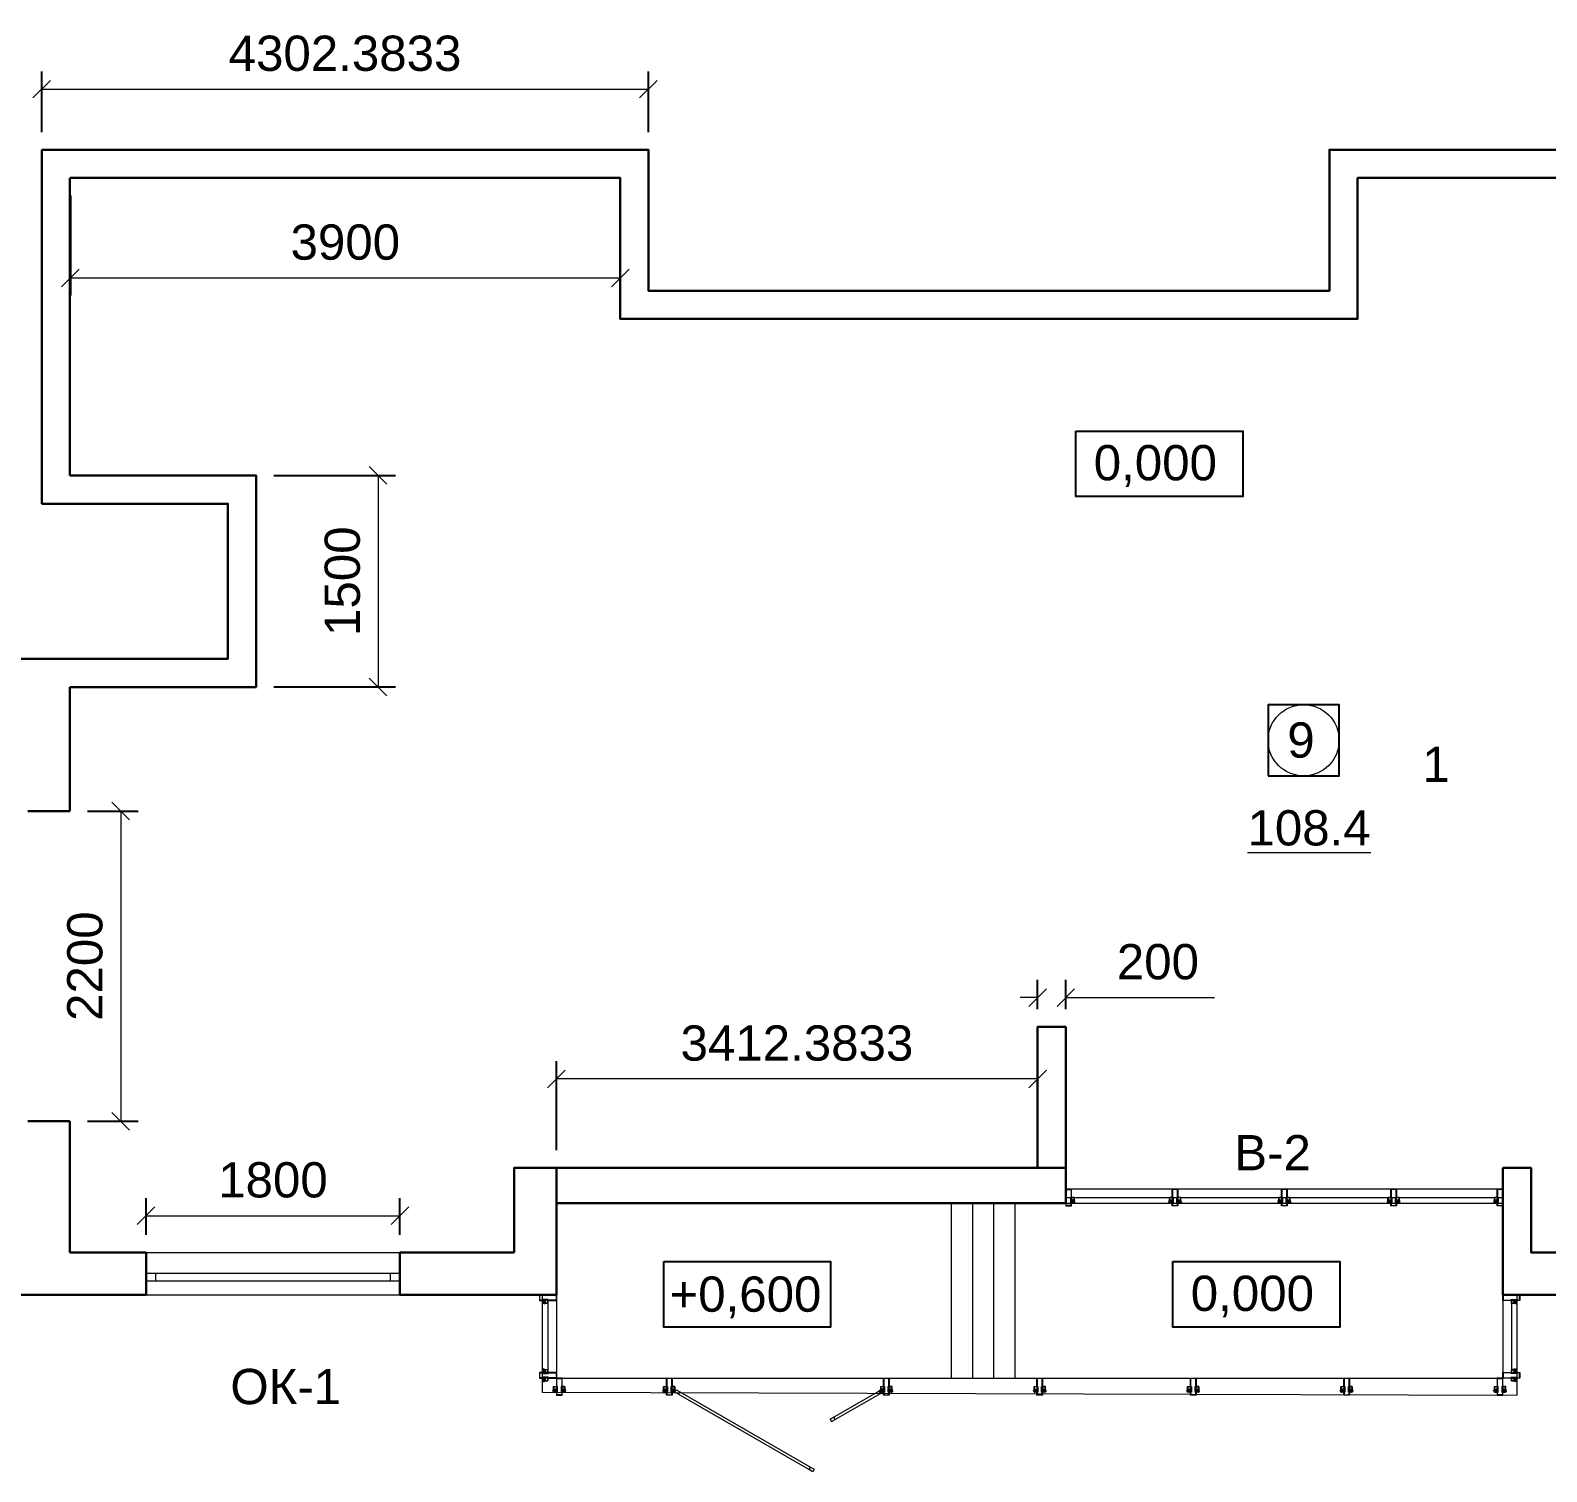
# Model space of a CAD drawing. Header units: metres. Extents: x 0 to 62.5, y -0.5 to 27.6.
# Drawn here: x 42.99 to 53.75, y 10 to 20.22 of the extents above; entities that cross this region are included whole.
import ezdxf
from ezdxf.enums import TextEntityAlignment as Align

# ---------------------------------------------------------------- set-up
doc = ezdxf.new("R2010")
doc.units = ezdxf.units.M
doc.header["$MEASUREMENT"] = 0
for name, color, linetype, lineweight in [('Level 50', 7, 'Continuous', 0), ('окна', 153, 'Continuous', 18), ('Полы', 12, 'Continuous', 13), ('стена', 7, 'Continuous', 40)]:
    doc.layers.add(name, color=color, linetype=linetype, lineweight=lineweight)
doc.layers.add('YOLO_TABLE', color=1, linetype='Continuous')
doc.styles.get("Standard").update_dxf_attribs({"font": 'CS_Gost2304.shx'})
doc.styles.add('Style-Arial', font='arial.ttf')
doc.dimstyles.get("Standard").update_dxf_attribs({"dimtxt": 0.18, "dimasz": 0.18, "dimexe": 0.18, "dimexo": 0.0625, "dimgap": 0.09, "dimtad": 0, "dimtih": 1, "dimtoh": 1, "dimdec": 4, "dimzin": 0, "dimdsep": 46, "dimtxsty": 'STANDARD', "dimcen": 0.09, "dimadec": 0, "dimazin": 0, "dimtfac": 1, "dimtdec": 4, "dimtofl": 0, "dimtmove": 0, "dimatfit": 3, "dimfxl": 1, "dimtolj": 1, "dimtzin": 0, "dimarcsym": 0})

# ---------------------------------------------------------------- blocks, each defined once
blk = doc.blocks.new('stoyka_R')
at = {"color": 0, "linetype": 'ByBlock', "lineweight": -2}
for points in [[(-20, 63), (-20, 0), (20, 0), (20, 63), (19, 64, 0.580174), (18, 63), (18, 61), (15, 61), (15, 69), (14, 70), (15, 70), (15, 79), (18, 79), (18, 77, 0.580174), (19, 77), (20, 77), (20, 81), (15, 81), (15, 98), (33, 98), (33, 96), (32, 96, 0.414214), (31, 96), (31, 95), (35, 95, 0.414214), (35, 95), (35, 96), (35, 96), (35, 99), (39, 99), (39, 96), (38, 96), (38, 95, 0.414214), (38, 95), (39, 95, 0.414214), (40, 95), (40, 99, 0.414214), (39, 100), (20, 100), (20, 120), (-20, 120), (-20, 100), (-40, 100, 0.414214), (-40, 99), (-40, 95, 0.414214), (-40, 95), (-38, 95, 0.414214), (-38, 95), (-38, 96), (-39, 96), (-39, 99), (-35, 99), (-35, 96), (-35, 96), (-35, 95, 0.414214), (-35, 95), (-32, 95), (-32, 96, 0.414214), (-32, 96), (-34, 96), (-34, 98), (-15, 98), (-15, 81), (-20, 81), (-20, 77), (-19, 77, 0.580174), (-18, 77), (-18, 79), (-15, 79), (-15, 70), (-15, 70), (-15, 69), (-15, 61), (-18, 61), (-18, 63, 0.580174), (-19, 64)], [(-39, 79), (-30, 79), (-22, 76), (-16, 76, 0.414214), (-15, 76), (-15, 76, 0.23461), (-15, 77), (-16, 77, 0.303619), (-17, 77), (-18, 77), (-22, 77), (-30, 80), (-34, 80), (-34, 83), (-34, 84), (-35, 84), (-35, 83), (-35, 83), (-35, 80), (-39, 80), (-39, 83), (-38, 83), (-38, 84), (-40, 84), (-40, 60), (-20, 60), (-20, 61), (-22, 61), (-22, 64), (-18, 64), (-16, 62, 0.979824), (-16, 63), (-18, 65), (-23, 65), (-23, 61), (-39, 61), (-39, 79)], [(39, 79), (30, 79), (22, 76), (16, 76, -0.414214), (15, 76), (15, 76, -0.23461), (15, 77), (16, 77, -0.303619), (17, 77), (18, 77), (22, 77), (30, 80), (33, 80), (33, 83), (33, 84), (35, 84), (35, 83), (34, 83), (34, 80), (39, 80), (39, 83), (38, 83), (38, 84), (40, 84), (40, 60), (20, 60), (20, 61), (22, 61), (22, 64), (18, 64), (16, 62, -0.979824), (16, 63), (18, 65), (23, 65), (23, 61), (39, 61), (39, 79)]]:
    blk.add_lwpolyline(points, format="xyb", close=True, dxfattribs=at)
blk.add_lwpolyline([(18, 59), (18, 3), (-18, 3), (-18, 59), (-13, 59), (-13, 100), (-18, 100), (-18, 118), (18, 118), (18, 100), (13, 100), (13, 59)], close=True, dxfattribs=at)
at = {"color": 0, "linetype": 'ByBlock', "lineweight": 0}
for points in [[(-35, 97), (-36, 97), (-36, 96), (-36, 96), (-36, 95), (-34, 94, -0.278117), (-34, 93, -0.298632), (-34, 93), (-37, 92, -1.227062), (-37, 93), (-35, 94), (-37, 94), (-38, 94), (-40, 94), (-45, 92, -1.262793), (-45, 93), (-41, 96), (-40, 96), (-40, 95, 0.414214), (-40, 95), (-38, 95, 0.414214), (-38, 95), (-38, 96), (-38, 96), (-38, 97), (-39, 97, -0.954089), (-39, 97), (-38, 99), (-36, 99), (-34, 97, -0.954089)], [(-35, 82), (-36, 82), (-36, 83), (-36, 83), (-36, 84), (-34, 85, 0.278117), (-34, 86, 0.298632), (-34, 86), (-37, 87, 1.227062), (-37, 86), (-35, 86), (-37, 85), (-38, 86), (-40, 86), (-45, 87, 1.262793), (-45, 86), (-41, 83), (-40, 83), (-40, 84, -0.414214), (-40, 85), (-38, 85, -0.414214), (-38, 84), (-38, 83), (-38, 83), (-38, 82), (-39, 82, 0.954089), (-39, 82), (-38, 80), (-36, 80), (-34, 82, 0.954089)], [(35, 97), (36, 97), (36, 96), (36, 96), (36, 95), (34, 94, 0.278117), (33, 93, 0.298632), (34, 93), (37, 92, 1.227062), (37, 93), (35, 94), (37, 94), (38, 94), (40, 94), (45, 92, 1.262793), (45, 93), (41, 96), (40, 96), (40, 95, -0.414214), (39, 95), (38, 95, -0.414214), (38, 95), (38, 96), (37, 96), (37, 97), (39, 97, 0.954089), (39, 97), (37, 99), (36, 99), (34, 97, 0.954089)], [(35, 82), (36, 82), (36, 83), (36, 83), (36, 84), (34, 85, -0.278117), (33, 86, -0.298632), (34, 86), (37, 87, -1.227062), (37, 86), (35, 86), (37, 85), (38, 86), (40, 86), (45, 87, -1.262793), (45, 86), (41, 83), (40, 83), (40, 84, 0.414214), (39, 85), (38, 85, 0.414214), (38, 84), (38, 83), (37, 83), (37, 82), (39, 82, -0.954089), (39, 82), (37, 80), (36, 80), (34, 82, -0.954089)]]:
    blk.add_lwpolyline(points, format="xyb", close=True, dxfattribs=at)
at = {"lineweight": 0}
for points in [[(-37, 92), (-25, 92)], [(-37, 87), (-25, 87)], [(37, 92), (25, 92)], [(37, 87), (25, 87)]]:
    blk.add_lwpolyline(points, dxfattribs=at)
for points in [[(-25, 83), (-15, 83), (-15, 95), (-25, 95)], [(25, 83), (15, 83), (15, 95), (25, 95)]]:
    blk.add_lwpolyline(points, close=True, dxfattribs=at)
blk = doc.blocks.new('_Oblique')
at = {"color": 0, "linetype": 'ByBlock', "lineweight": -2}
blk.add_line((0.5, 0.5), (-0.5, -0.5), dxfattribs=at)
blk = doc.blocks.new('*D62')
at = {"color": 0, "lineweight": -2, "transparency": 16777216}
for p, q in [((43.813, 11.677), (43.813, 11.937)), ((45.613, 11.677), (45.613, 11.937))]:
    blk.add_line(p, q, dxfattribs=at)
at = {"color": 5, "lineweight": 0, "transparency": 16777216}
blk.add_line((43.813, 11.812), (45.613, 11.812), dxfattribs=at)
at = {"layer": 'Defpoints', "color": 0, "transparency": 16777216}
for p in [(45.613, 11.812), (43.813, 11.552), (45.613, 11.552)]:
    blk.add_point(p, dxfattribs=at)
at = {"color": 5, "lineweight": 0, "transparency": 16777216, "xscale": 0.125, "yscale": 0.125, "zscale": 0.125, "rotation": 180}
blk.add_blockref('_Oblique', (43.813, 11.812), dxfattribs=at)
at = {"color": 5, "lineweight": 0, "transparency": 16777216, "xscale": 0.125, "yscale": 0.125, "zscale": 0.125}
blk.add_blockref('_Oblique', (45.613, 11.812), dxfattribs=at)
at = {"color": 0, "transparency": 16777216, "insert": (44.713, 12.065), "char_height": 0.25, "attachment_point": 5, "style": 'Style-Arial'}
blk.add_mtext('1800', dxfattribs=at)
blk = doc.blocks.new('TerminatorOpen')
at = {"color": 0, "linetype": 'ByBlock', "lineweight": -2}
for q in [(-1, 0.5), (-1, 0), (-1, -0.5)]:
    blk.add_line((0, 0), q, dxfattribs=at)
blk = doc.blocks.new('*D69')
at = {"color": 0, "lineweight": -2, "transparency": 16777216}
for p, q in [((43.398, 14.682), (43.758, 14.682)), ((43.398, 12.482), (43.758, 12.482))]:
    blk.add_line(p, q, dxfattribs=at)
at = {"color": 5, "lineweight": 0, "transparency": 16777216}
blk.add_line((43.633, 14.682), (43.633, 12.482), dxfattribs=at)
at = {"layer": 'Defpoints', "color": 0, "transparency": 16777216}
for p in [(43.273, 14.682), (43.273, 12.482), (43.633, 12.482)]:
    blk.add_point(p, dxfattribs=at)
at = {"color": 5, "lineweight": 0, "transparency": 16777216, "xscale": 0.125, "yscale": 0.125, "zscale": 0.125}
for p, rotation in [((43.633, 14.682), 90), ((43.633, 12.482), 270)]:
    blk.add_blockref('_Oblique', p, dxfattribs=dict(at, rotation=rotation))
at = {"color": 0, "transparency": 16777216, "insert": (43.38, 13.582), "char_height": 0.25, "attachment_point": 5, "rotation": 90, "style": 'Style-Arial'}
blk.add_mtext('2200', dxfattribs=at)
blk = doc.blocks.new('*D87')
at = {"color": 0, "lineweight": -2, "transparency": 16777216}
for p, q in [((44.718, 17.062), (45.583, 17.062)), ((44.718, 15.562), (45.583, 15.562))]:
    blk.add_line(p, q, dxfattribs=at)
at = {"color": 5, "lineweight": 0, "transparency": 16777216}
blk.add_line((45.458, 17.062), (45.458, 15.562), dxfattribs=at)
at = {"layer": 'Defpoints', "color": 0, "transparency": 16777216}
for p in [(44.593, 17.062), (44.593, 15.562), (45.458, 15.562)]:
    blk.add_point(p, dxfattribs=at)
at = {"color": 5, "lineweight": 0, "transparency": 16777216, "xscale": 0.125, "yscale": 0.125, "zscale": 0.125}
for p, rotation in [((45.458, 17.062), 90), ((45.458, 15.562), 270)]:
    blk.add_blockref('_Oblique', p, dxfattribs=dict(at, rotation=rotation))
at = {"color": 0, "transparency": 16777216, "insert": (45.206, 16.312), "char_height": 0.25, "attachment_point": 5, "rotation": 90, "style": 'Style-Arial'}
blk.add_mtext('1500', dxfattribs=at)
blk = doc.blocks.new('*D89')
at = {"color": 0, "lineweight": -2, "transparency": 16777216}
for p, q in [((50.136, 13.277), (50.136, 13.484)), ((50.336, 13.277), (50.336, 13.484))]:
    blk.add_line(p, q, dxfattribs=at)
at = {"color": 5, "lineweight": 0, "transparency": 16777216}
for p, q in [((50.136, 13.359), (50.011, 13.359)), ((50.336, 13.359), (51.391, 13.359))]:
    blk.add_line(p, q, dxfattribs=at)
at = {"layer": 'Defpoints', "color": 0, "transparency": 16777216}
for p in [(50.336, 13.359), (50.136, 13.152), (50.336, 13.152)]:
    blk.add_point(p, dxfattribs=at)
at = {"color": 5, "lineweight": 0, "transparency": 16777216, "xscale": 0.125, "yscale": 0.125, "zscale": 0.125}
blk.add_blockref('_Oblique', (50.136, 13.359), dxfattribs=at)
at = {"color": 5, "lineweight": 0, "transparency": 16777216, "xscale": 0.125, "yscale": 0.125, "zscale": 0.125, "rotation": 180}
blk.add_blockref('_Oblique', (50.336, 13.359), dxfattribs=at)
at = {"color": 0, "transparency": 16777216, "insert": (50.989, 13.612), "char_height": 0.25, "attachment_point": 5, "style": 'Style-Arial'}
blk.add_mtext('200', dxfattribs=at)
blk = doc.blocks.new('*D90')
at = {"color": 0, "lineweight": -2, "transparency": 16777216}
for p, q in [((46.723, 12.277), (46.723, 12.907)), ((50.136, 12.277), (50.136, 12.907))]:
    blk.add_line(p, q, dxfattribs=at)
at = {"color": 5, "lineweight": 0, "transparency": 16777216}
blk.add_line((50.136, 12.782), (46.723, 12.782), dxfattribs=at)
at = {"layer": 'Defpoints', "color": 0, "transparency": 16777216}
for p in [(46.723, 12.782), (46.723, 12.152), (50.136, 12.152)]:
    blk.add_point(p, dxfattribs=at)
at = {"color": 5, "lineweight": 0, "transparency": 16777216, "xscale": 0.125, "yscale": 0.125, "zscale": 0.125, "rotation": 180}
blk.add_blockref('_Oblique', (46.723, 12.782), dxfattribs=at)
at = {"color": 5, "lineweight": 0, "transparency": 16777216, "xscale": 0.125, "yscale": 0.125, "zscale": 0.125}
blk.add_blockref('_Oblique', (50.136, 12.782), dxfattribs=at)
at = {"color": 0, "transparency": 16777216, "insert": (48.429, 13.035), "char_height": 0.25, "attachment_point": 5, "style": 'Style-Arial'}
blk.add_mtext('3412.3833', dxfattribs=at)
blk = doc.blocks.new('*D91')
at = {"color": 0, "lineweight": -2, "transparency": 16777216}
for p, q in [((43.073, 19.497), (43.073, 19.926)), ((47.376, 19.497), (47.376, 19.926))]:
    blk.add_line(p, q, dxfattribs=at)
at = {"color": 5, "lineweight": 0, "transparency": 16777216}
blk.add_line((43.073, 19.801), (47.376, 19.801), dxfattribs=at)
at = {"layer": 'Defpoints', "color": 0, "transparency": 16777216}
for p in [(47.376, 19.801), (43.073, 19.372), (47.376, 19.372)]:
    blk.add_point(p, dxfattribs=at)
at = {"color": 5, "lineweight": 0, "transparency": 16777216, "xscale": 0.125, "yscale": 0.125, "zscale": 0.125, "rotation": 180}
blk.add_blockref('_Oblique', (43.073, 19.801), dxfattribs=at)
at = {"color": 5, "lineweight": 0, "transparency": 16777216, "xscale": 0.125, "yscale": 0.125, "zscale": 0.125}
blk.add_blockref('_Oblique', (47.376, 19.801), dxfattribs=at)
at = {"color": 0, "transparency": 16777216, "insert": (45.224, 20.054), "char_height": 0.25, "attachment_point": 5, "style": 'Style-Arial'}
blk.add_mtext('4302.3833', dxfattribs=at)
blk = doc.blocks.new('*D92')
at = {"color": 0, "lineweight": -2, "transparency": 16777216}
for p, q in [((43.276, 19.047), (43.276, 18.337)), ((47.176, 19.047), (47.176, 18.337))]:
    blk.add_line(p, q, dxfattribs=at)
at = {"color": 5, "lineweight": 0, "transparency": 16777216}
blk.add_line((43.276, 18.462), (47.176, 18.462), dxfattribs=at)
at = {"layer": 'Defpoints', "color": 0, "transparency": 16777216}
for p in [(43.276, 19.172), (47.176, 19.172), (47.176, 18.462)]:
    blk.add_point(p, dxfattribs=at)
at = {"color": 5, "lineweight": 0, "transparency": 16777216, "xscale": 0.125, "yscale": 0.125, "zscale": 0.125, "rotation": 180}
blk.add_blockref('_Oblique', (43.276, 18.462), dxfattribs=at)
at = {"color": 5, "lineweight": 0, "transparency": 16777216, "xscale": 0.125, "yscale": 0.125, "zscale": 0.125}
blk.add_blockref('_Oblique', (47.176, 18.462), dxfattribs=at)
at = {"color": 0, "transparency": 16777216, "insert": (45.226, 18.715), "char_height": 0.25, "attachment_point": 5, "style": 'Style-Arial'}
blk.add_mtext('3900', dxfattribs=at)

msp = doc.modelspace()

# ---------------------------------------------------------------- linework, layer by layer
at = {"color": 143, "linetype": 'Continuous', "lineweight": 13, "true_color": 0x7aafdf}
msp.add_line((46.72325171, 11.90150456), (46.95765992, 11.90150456), dxfattribs=at)
at = {"linetype": 'Continuous', "lineweight": 13}
for points in [[(50.40711043, 16.91300231), (50.40711043, 17.37682919), (51.59125482, 17.37682919), (51.59125482, 16.91300231), (50.40711043, 16.91300231)], [(47.48402934, 11.02269813), (47.48402934, 11.48652501), (48.66817373, 11.48652501), (48.66817373, 11.02269813), (47.48402934, 11.02269813)], [(51.09511471, 11.02269813), (51.09511471, 11.48652501), (52.2792591, 11.48652501), (52.2792591, 11.02269813), (51.09511471, 11.02269813)]]:
    msp.add_lwpolyline(points, dxfattribs=at)
at = {"color": 7, "linetype": 'Continuous', "lineweight": 13}
msp.add_lwpolyline([(50.33563496, 12.15150456), (50.33563496, 11.90150456)], dxfattribs=at)
at = {"color": 143, "linetype": 'Continuous', "lineweight": 13, "true_color": 0x7aafdf}
for points in [[(46.62325171, 11.25150456), (46.62325171, 10.6605698)], [(46.72325171, 11.25150456), (46.72325171, 10.6605698)]]:
    msp.add_lwpolyline(points, dxfattribs=at)
at = {"layer": 'Level 50', "color": 7, "linetype": 'Continuous', "lineweight": 30}
for points in [[(43.07325171, 16.86150456), (43.07325171, 19.37150456)], [(43.07325171, 19.37150456), (47.37563496, 19.37150456), (47.37563496, 18.37150456), (52.20563496, 18.37150456), (52.20563496, 19.37150456), (55.93563496, 19.37150456), (55.93563496, 15.76150456)], [(43.27325171, 17.06150456), (43.27325171, 19.17150456)], [(43.27563496, 19.17150456), (47.17563496, 19.17150456), (47.17563496, 18.17150456), (52.40563496, 18.17150456), (52.40563496, 19.17150456), (55.73563496, 19.17150456), (55.73563496, 15.56150456)], [(43.27325171, 15.56150456), (44.59325171, 15.56150456), (44.59325171, 17.06150456), (43.27325171, 17.06150456)], [(41.78325171, 15.76150456), (44.39325171, 15.76150456), (44.39325171, 16.86150456), (43.07325171, 16.86150456)], [(43.27325171, 15.56150456), (43.27325171, 14.68150456)], [(43.27325171, 14.68150456), (42.97325171, 14.68150456)], [(42.97325171, 12.48150456), (43.27325171, 12.48150456)], [(43.27325171, 12.48150456), (43.27325171, 11.55150456)], [(46.42325171, 11.55150456), (46.42325171, 12.15150456), (46.72325171, 12.15150456)], [(46.72325171, 11.25150456), (46.72325171, 12.15150456)], [(54.40563496, 11.55150456), (53.63563496, 11.55150456), (53.63563496, 12.15150456), (53.43563496, 12.15150456)], [(53.43563496, 12.15150456), (53.43563496, 11.25150456), (54.40563496, 11.25150456)], [(43.27325171, 11.55150456), (43.81325171, 11.55150456)], [(43.81325171, 11.55150456), (43.81325171, 11.25150456)], [(45.61325171, 11.55150456), (46.42325171, 11.55150456)], [(45.61325171, 11.55150456), (45.61325171, 11.25150456)], [(42.21325171, 11.25150456), (43.81325171, 11.25150456)], [(45.61325171, 11.25150456), (46.72325171, 11.25150456)]]:
    msp.add_lwpolyline(points, dxfattribs=at)
for points in [[(50.33563496, 12.15150456), (50.13563496, 12.15150456), (50.13563496, 13.15150456), (50.33563496, 13.15150456)], [(50.33563496, 11.90150456), (46.72325171, 11.90150456), (46.72325171, 12.15150456), (50.33563496, 12.15150456)]]:
    msp.add_lwpolyline(points, close=True, dxfattribs=at)
at = {"layer": 'Level 50', "color": 7, "linetype": 'Continuous', "lineweight": 20}
msp.add_lwpolyline([(50.13563496, 12.15150456), (46.72325171, 12.15150456)], dxfattribs=at)
at = {"layer": 'Level 50', "color": 7, "linetype": 'Continuous', "lineweight": 0}
msp.add_circle((52.02233903, 15.18379521), 0.25242955, dxfattribs=at)
at = {"layer": 'YOLO_TABLE'}
for points in [[(50.40711043, 17.37682919), (51.59125482, 17.37682919), (51.59125482, 16.91300231), (50.40711043, 16.91300231)], [(51.76990949, 14.93136566), (52.27476858, 14.93136566), (52.27476858, 15.43622475), (51.76990949, 15.43622475)], [(47.48402934, 11.48652501), (48.66817373, 11.48652501), (48.66817373, 11.02269813), (47.48402934, 11.02269813)], [(51.09511471, 11.48652501), (52.2792591, 11.48652501), (52.2792591, 11.02269813), (51.09511471, 11.02269813)]]:
    msp.add_lwpolyline(points, close=True, dxfattribs=at)
at = {"layer": 'окна'}
msp.add_line((50.33563496, 11.90150456), (53.43563496, 11.90150456), dxfattribs=at)
at = {"layer": 'окна', "ltscale": 100}
for p, q in [((48.66401268, 10.36923703), (49.01053802, 10.56903741)), ((48.6740027, 10.35191076), (49.02052804, 10.55171114))]:
    msp.add_line(p, q, dxfattribs=at)
at = {"layer": 'окна'}
for points in [[(53.43563496, 12.00150456), (50.33563496, 12.00150456)], [(50.33563496, 11.94227134), (53.43563496, 11.94160682)], [(50.33763496, 11.90100456), (50.33763496, 11.99850456), (50.37363496, 11.99850456), (50.37363496, 11.94200456), (50.36863496, 11.94200456), (50.36863496, 11.90100456), (50.37363496, 11.90100456), (50.37363496, 11.88350456), (50.33763496, 11.88350456), (50.33763496, 11.90100456)], [(53.43363496, 11.90100456), (53.43363496, 11.99850456), (53.39763496, 11.99850456), (53.39763496, 11.94200456), (53.40263496, 11.94200456), (53.40263496, 11.90100456), (53.39763496, 11.90100456), (53.39763496, 11.88350456), (53.43363496, 11.88350456), (53.43363496, 11.90100456)], [(50.3928294, 11.91450456), (50.38063496, 11.91450456)], [(50.39278477, 11.90950456), (50.38063496, 11.90950456)], [(53.37844053, 11.91450456), (53.39063496, 11.91450456)], [(53.37848516, 11.90950456), (53.39063496, 11.90950456)], [(46.62275171, 11.24950456), (46.72025171, 11.24950456), (46.72025171, 11.21350456), (46.66375171, 11.21350456), (46.66375171, 11.21850456), (46.62275171, 11.21850456), (46.62275171, 11.21350456), (46.60525171, 11.21350456), (46.60525171, 11.24950456), (46.62275171, 11.24950456)], [(46.62325171, 11.21150456), (46.62325171, 10.5605698), (53.53563496, 10.5405698)], [(46.63125171, 11.19435475), (46.63125171, 11.20650456)], [(46.63625171, 11.19431012), (46.63625171, 11.20650456)], [(46.66325171, 11.19150456), (46.66225171, 10.6995698)], [(53.43563496, 11.25150456), (53.43563496, 10.6605698)], [(53.53613496, 11.24950456), (53.43863496, 11.24950456), (53.43863496, 11.21350456), (53.49513496, 11.21350456), (53.49513496, 11.21850456), (53.53613496, 11.21850456), (53.53613496, 11.21350456), (53.55363496, 11.21350456), (53.55363496, 11.24950456), (53.53613496, 11.24950456)], [(53.49563496, 11.19150456), (53.49563496, 10.7005698)], [(53.52263496, 11.19431012), (53.52263496, 11.20650456)], [(53.52763496, 11.19435475), (53.52763496, 11.20650456)], [(53.53563496, 11.25150456), (53.53563496, 10.5405698)], [(46.72325171, 10.6605698), (53.43563496, 10.6605698)], [(47.58821537, 10.54638783), (48.51579518, 10.0117923)], [(47.59820539, 10.5637141), (48.52578516, 10.02911851)]]:
    msp.add_lwpolyline(points, dxfattribs=at)
for points in [[(50.33563496, 11.90150456), (50.33563496, 11.90150456), (50.33563496, 11.88150456), (50.37563496, 11.88150456), (50.37563496, 11.90150456), (50.39513496, 11.90150456, 0.4142135624), (50.39563496, 11.90200456), (50.39563496, 11.90600456, 0.4142135624), (50.39513496, 11.90650456), (50.39408496, 11.90650456, 0.4142135624), (50.39358496, 11.90600456), (50.39358496, 11.90530456), (50.39433496, 11.90530456), (50.39433496, 11.90280456), (50.39033496, 11.90280456), (50.39033496, 11.90530456), (50.39108496, 11.90530456), (50.39108496, 11.90600456, 0.4142135624), (50.39058496, 11.90650456), (50.38713496, 11.90650456), (50.38713496, 11.90580456, 0.4142135624), (50.38763496, 11.90530456), (50.38913496, 11.90530456), (50.38913496, 11.90300456), (50.37063496, 11.90300456), (50.37063496, 11.92075456), (50.37563496, 11.92075456), (50.37563496, 11.92425135), (50.37489037, 11.92468968, 0.5801735595), (50.37413494, 11.92425778), (50.37413494, 11.92225456), (50.37063496, 11.92225456), (50.37063496, 11.93100456), (50.37013496, 11.93150456), (50.37063496, 11.93200456), (50.37063496, 11.94000456), (50.37413494, 11.94000456), (50.37413494, 11.93800133, 0.5801735595), (50.37489037, 11.93756943), (50.37563496, 11.93800777), (50.37563496, 12.00150456), (50.33563496, 12.00150456), (50.33563496, 11.93800777)], [(53.43563496, 11.90150456), (53.43563496, 11.90150456), (53.43563496, 11.88150456), (53.39563496, 11.88150456), (53.39563496, 11.90150456), (53.37613496, 11.90150456, -0.4142135624), (53.37563496, 11.90200456), (53.37563496, 11.90600456, -0.4142135624), (53.37613496, 11.90650456), (53.37718496, 11.90650456, -0.4142135624), (53.37768496, 11.90600456), (53.37768496, 11.90530456), (53.37693496, 11.90530456), (53.37693496, 11.90280456), (53.38093496, 11.90280456), (53.38093496, 11.90530456), (53.38018496, 11.90530456), (53.38018496, 11.90600456, -0.4142135624), (53.38068496, 11.90650456), (53.38413496, 11.90650456), (53.38413496, 11.90580456, -0.4142135624), (53.38363496, 11.90530456), (53.38213496, 11.90530456), (53.38213496, 11.90300456), (53.40063496, 11.90300456), (53.40063496, 11.92075456), (53.39563496, 11.92075456), (53.39563496, 11.92425135), (53.39637956, 11.92468968, -0.5801735595), (53.39713499, 11.92425778), (53.39713499, 11.92225456), (53.40063496, 11.92225456), (53.40063496, 11.93100456), (53.40113496, 11.93150456), (53.40063496, 11.93200456), (53.40063496, 11.94000456), (53.39713499, 11.94000456), (53.39713499, 11.93800133, -0.5801735595), (53.39637956, 11.93756943), (53.39563496, 11.93800777), (53.39563496, 12.00150456), (53.43563496, 12.00150456), (53.43563496, 11.93800777)], [(46.62325171, 11.25150456), (46.62325171, 11.25150456), (46.60325171, 11.25150456), (46.60325171, 11.21150456), (46.62325171, 11.21150456), (46.62325171, 11.19200456, 0.4142135624), (46.62375171, 11.19150456), (46.62775171, 11.19150456, 0.4142135624), (46.62825171, 11.19200456), (46.62825171, 11.19305456, 0.4142135624), (46.62775171, 11.19355456), (46.62705171, 11.19355456), (46.62705171, 11.19280456), (46.62455171, 11.19280456), (46.62455171, 11.19680456), (46.62705171, 11.19680456), (46.62705171, 11.19605456), (46.62775171, 11.19605456, 0.4142135624), (46.62825171, 11.19655456), (46.62825171, 11.20000456), (46.62755171, 11.20000456, 0.4142135624), (46.62705171, 11.19950456), (46.62705171, 11.19800456), (46.62475171, 11.19800456), (46.62475171, 11.21650456), (46.64250171, 11.21650456), (46.64250171, 11.21150456), (46.6459985, 11.21150456), (46.64643684, 11.21224915, 0.5801735595), (46.64600494, 11.21300458), (46.64400171, 11.21300458), (46.64400171, 11.21650456), (46.65275171, 11.21650456), (46.65325171, 11.21700456), (46.65375171, 11.21650456), (46.66175171, 11.21650456), (46.66175171, 11.21300458), (46.65974849, 11.21300458, 0.5801735595), (46.65931659, 11.21224915), (46.65975492, 11.21150456), (46.72325171, 11.21150456), (46.72325171, 11.25150456), (46.65975492, 11.25150456)], [(53.53563496, 11.25150456), (53.53563496, 11.25150456), (53.55563496, 11.25150456), (53.55563496, 11.21150456), (53.53563496, 11.21150456), (53.53563496, 11.19200456, -0.4142135624), (53.53513496, 11.19150456), (53.53113496, 11.19150456, -0.4142135624), (53.53063496, 11.19200456), (53.53063496, 11.19305456, -0.4142135624), (53.53113496, 11.19355456), (53.53183496, 11.19355456), (53.53183496, 11.19280456), (53.53433496, 11.19280456), (53.53433496, 11.19680456), (53.53183496, 11.19680456), (53.53183496, 11.19605456), (53.53113496, 11.19605456, -0.4142135624), (53.53063496, 11.19655456), (53.53063496, 11.20000456), (53.53133496, 11.20000456, -0.4142135624), (53.53183496, 11.19950456), (53.53183496, 11.19800456), (53.53413496, 11.19800456), (53.53413496, 11.21650456), (53.51638496, 11.21650456), (53.51638496, 11.21150456), (53.51288817, 11.21150456), (53.51244984, 11.21224915, -0.5801735595), (53.51288174, 11.21300458), (53.51488496, 11.21300458), (53.51488496, 11.21650456), (53.50613496, 11.21650456), (53.50563496, 11.21700456), (53.50513496, 11.21650456), (53.49713496, 11.21650456), (53.49713496, 11.21300458), (53.49913819, 11.21300458, -0.5801735595), (53.49957009, 11.21224915), (53.49913176, 11.21150456), (53.43563496, 11.21150456), (53.43563496, 11.25150456), (53.49913176, 11.25150456)]]:
    msp.add_lwpolyline(points, format="xyb", dxfattribs=at)
for points in [[(50.39463496, 11.92250456), (50.38563496, 11.92250456), (50.37773496, 11.92600456), (50.37133496, 11.92600456, 0.4142135624), (50.37083496, 11.92550456), (50.37083496, 11.92526865, 0.2346100061), (50.37104638, 11.92486759), (50.3721128, 11.92407366, 0.3036194749), (50.37255759, 11.92407297), (50.37383496, 11.92500456), (50.37773496, 11.92500456), (50.38563496, 11.92150456), (50.38913496, 11.92150456), (50.38913496, 11.91870456), (50.38913496, 11.91750456), (50.39035761, 11.91750456), (50.39093496, 11.91850456), (50.39013496, 11.91850456), (50.39013496, 11.92150456), (50.39463496, 11.92150456), (50.39463496, 11.91850456), (50.39343496, 11.91850456), (50.39401231, 11.91750456), (50.39563496, 11.91750456), (50.39563496, 11.94150456), (50.37563496, 11.94150456), (50.37563496, 11.94050456), (50.37763496, 11.94050456), (50.37763496, 11.93750456), (50.37357333, 11.93750456), (50.37197674, 11.93910114, 0.9798244206), (50.37128377, 11.93837991), (50.37315912, 11.93650456), (50.37883496, 11.93650456), (50.37883496, 11.94050456), (50.39463496, 11.94050456), (50.39463496, 11.92250456)], [(53.37663496, 11.92250456), (53.38563496, 11.92250456), (53.39353496, 11.92600456), (53.39993496, 11.92600456, -0.4142135624), (53.40043496, 11.92550456), (53.40043496, 11.92526865, -0.2346100061), (53.40022355, 11.92486759), (53.39915713, 11.92407366, -0.3036194749), (53.39871234, 11.92407297), (53.39743496, 11.92500456), (53.39353496, 11.92500456), (53.38563496, 11.92150456), (53.38213496, 11.92150456), (53.38213496, 11.91870456), (53.38213496, 11.91750456), (53.38091231, 11.91750456), (53.38033496, 11.91850456), (53.38113496, 11.91850456), (53.38113496, 11.92150456), (53.37663496, 11.92150456), (53.37663496, 11.91850456), (53.37783496, 11.91850456), (53.37725761, 11.91750456), (53.37563496, 11.91750456), (53.37563496, 11.94150456), (53.39563496, 11.94150456), (53.39563496, 11.94050456), (53.39363496, 11.94050456), (53.39363496, 11.93750456), (53.3976966, 11.93750456), (53.39929319, 11.93910114, -0.9798244206), (53.39998616, 11.93837991), (53.39811081, 11.93650456), (53.39243496, 11.93650456), (53.39243496, 11.94050456), (53.37663496, 11.94050456), (53.37663496, 11.92250456)], [(50.39049358, 11.91911734), (50.39163496, 11.91980456), (50.39163496, 11.91850456), (50.39138496, 11.91850456), (50.39138496, 11.91750456), (50.38972883, 11.9167685, 0.2781165631), (50.38913724, 11.91592216, 0.298632436), (50.38979916, 11.9150477), (50.3926388, 11.91453399, 1.2270617229), (50.39279496, 11.91519294), (50.39043496, 11.91600456), (50.39238496, 11.91650456), (50.39338496, 11.91600456), (50.39588496, 11.91600456), (50.40040862, 11.91460643, 1.2627930682), (50.40076718, 11.91518583), (50.39663496, 11.91850456), (50.39563496, 11.91850456), (50.39563496, 11.91750456, -0.4142135624), (50.39513496, 11.91700456), (50.39388496, 11.91700456, -0.4142135624), (50.39338496, 11.91750456), (50.39338496, 11.91850456), (50.39313496, 11.91850456), (50.39313496, 11.91980456), (50.39427635, 11.91911734, 0.9540885036), (50.39481465, 11.91956361), (50.39313496, 11.92150456), (50.39163496, 11.92150456), (50.38995528, 11.91956361, 0.9540885036)], [(50.39049358, 11.90488888), (50.39163496, 11.90450456), (50.39163496, 11.90550166), (50.39138496, 11.90550166), (50.39138496, 11.90650166), (50.38972883, 11.90723773, -0.2781165631), (50.38913724, 11.90808406, -0.298632436), (50.38979916, 11.90895852), (50.3926388, 11.90947223, -1.2270617229), (50.39279496, 11.90881328), (50.39043496, 11.90800166), (50.39238496, 11.90750166), (50.39338496, 11.90800166), (50.39588496, 11.90800166), (50.40040862, 11.90939979, -1.2627930682), (50.40076718, 11.90882039), (50.39663496, 11.90550166), (50.39563496, 11.90550166), (50.39563496, 11.90650166, 0.4142135624), (50.39513496, 11.90700166), (50.39388496, 11.90700166, 0.4142135624), (50.39338496, 11.90650166), (50.39338496, 11.90550166), (50.39313496, 11.90550166), (50.39313496, 11.90450456), (50.39427635, 11.90488888, -0.9540885036), (50.39481465, 11.90444261), (50.39313496, 11.90280456), (50.39163496, 11.90280456), (50.38995528, 11.90444261, -0.9540885036)], [(53.38077635, 11.91911734), (53.37963496, 11.91980456), (53.37963496, 11.91850456), (53.37988496, 11.91850456), (53.37988496, 11.91750456), (53.3815411, 11.9167685, -0.2781165631), (53.38213269, 11.91592216, -0.298632436), (53.38147077, 11.9150477), (53.37863112, 11.91453399, -1.2270617229), (53.37847497, 11.91519294), (53.38083496, 11.91600456), (53.37888496, 11.91650456), (53.37788496, 11.91600456), (53.37538496, 11.91600456), (53.37086131, 11.91460643, -1.2627930682), (53.37050275, 11.91518583), (53.37463496, 11.91850456), (53.37563496, 11.91850456), (53.37563496, 11.91750456, 0.4142135624), (53.37613496, 11.91700456), (53.37738496, 11.91700456, 0.4142135624), (53.37788496, 11.91750456), (53.37788496, 11.91850456), (53.37813496, 11.91850456), (53.37813496, 11.91980456), (53.37699358, 11.91911734, -0.9540885036), (53.37645528, 11.91956361), (53.37813496, 11.92150456), (53.37963496, 11.92150456), (53.38131465, 11.91956361, -0.9540885036)], [(53.38077635, 11.90488888), (53.37963496, 11.90450456), (53.37963496, 11.90550166), (53.37988496, 11.90550166), (53.37988496, 11.90650166), (53.3815411, 11.90723773, 0.2781165631), (53.38213269, 11.90808406, 0.298632436), (53.38147077, 11.90895852), (53.37863112, 11.90947223, 1.2270617229), (53.37847497, 11.90881328), (53.38083496, 11.90800166), (53.37888496, 11.90750166), (53.37788496, 11.90800166), (53.37538496, 11.90800166), (53.37086131, 11.90939979, 1.2627930682), (53.37050275, 11.90882039), (53.37463496, 11.90550166), (53.37563496, 11.90550166), (53.37563496, 11.90650166, -0.4142135624), (53.37613496, 11.90700166), (53.37738496, 11.90700166, -0.4142135624), (53.37788496, 11.90650166), (53.37788496, 11.90550166), (53.37813496, 11.90550166), (53.37813496, 11.90450456), (53.37699358, 11.90488888, 0.9540885036), (53.37645528, 11.90444261), (53.37813496, 11.90280456), (53.37963496, 11.90280456), (53.38131465, 11.90444261, 0.9540885036)], [(46.62663603, 11.19664594), (46.62625171, 11.19550456), (46.62724882, 11.19550456), (46.62724882, 11.19575456), (46.62824882, 11.19575456), (46.62898488, 11.1974107, -0.2781165631), (46.62983122, 11.19800228, -0.298632436), (46.63070567, 11.19734037), (46.63121939, 11.19450072, -1.2270617229), (46.63056044, 11.19434457), (46.62974882, 11.19670456), (46.62924882, 11.19475456), (46.62974882, 11.19375456), (46.62974882, 11.19125456), (46.63114695, 11.1867309, -1.2627930682), (46.63056755, 11.18637234), (46.62724882, 11.19050456), (46.62724882, 11.19150456), (46.62824882, 11.19150456, 0.4142135624), (46.62874882, 11.19200456), (46.62874882, 11.19325456, 0.4142135624), (46.62824882, 11.19375456), (46.62724882, 11.19375456), (46.62724882, 11.19400456), (46.62625171, 11.19400456), (46.62663603, 11.19286317, -0.9540885036), (46.62618977, 11.19232488), (46.62455171, 11.19400456), (46.62455171, 11.19550456), (46.62618977, 11.19718424, -0.9540885036)], [(46.6408645, 11.19664594), (46.64155171, 11.19550456), (46.64025171, 11.19550456), (46.64025171, 11.19575456), (46.63925171, 11.19575456), (46.63851565, 11.1974107, 0.2781165631), (46.63766931, 11.19800228, 0.298632436), (46.63679486, 11.19734037), (46.63628114, 11.19450072, 1.2270617229), (46.63694009, 11.19434457), (46.63775171, 11.19670456), (46.63825171, 11.19475456), (46.63775171, 11.19375456), (46.63775171, 11.19125456), (46.63635359, 11.1867309, 1.2627930682), (46.63693298, 11.18637234), (46.64025171, 11.19050456), (46.64025171, 11.19150456), (46.63925171, 11.19150456, -0.4142135624), (46.63875171, 11.19200456), (46.63875171, 11.19325456, -0.4142135624), (46.63925171, 11.19375456), (46.64025171, 11.19375456), (46.64025171, 11.19400456), (46.64155171, 11.19400456), (46.6408645, 11.19286317, 0.9540885036), (46.64131077, 11.19232488), (46.64325171, 11.19400456), (46.64325171, 11.19550456), (46.64131077, 11.19718424, 0.9540885036)], [(46.64425171, 11.19250456), (46.64425171, 11.20150456), (46.64775171, 11.20940456), (46.64775171, 11.21580456, 0.4142135624), (46.64725171, 11.21630456), (46.64701581, 11.21630456, 0.2346100061), (46.64661475, 11.21609314), (46.64582082, 11.21502672, 0.3036194749), (46.64582013, 11.21458193), (46.64675171, 11.21330456), (46.64675171, 11.20940456), (46.64325171, 11.20150456), (46.64325171, 11.19800456), (46.64045171, 11.19800456), (46.63925171, 11.19800456), (46.63925171, 11.19678191), (46.64025171, 11.19620456), (46.64025171, 11.19700456), (46.64325171, 11.19700456), (46.64325171, 11.19250456), (46.64025171, 11.19250456), (46.64025171, 11.19370456), (46.63925171, 11.19312721), (46.63925171, 11.19150456), (46.66325171, 11.19150456), (46.66325171, 11.21150456), (46.66225171, 11.21150456), (46.66225171, 11.20950456), (46.65925171, 11.20950456), (46.65925171, 11.21356619), (46.6608483, 11.21516278, 0.9798244206), (46.66012706, 11.21585575), (46.65825171, 11.21398041), (46.65825171, 11.20830456), (46.66225171, 11.20830456), (46.66225171, 11.19250456), (46.64425171, 11.19250456)], [(53.51463496, 11.19250456), (53.51463496, 11.20150456), (53.51113496, 11.20940456), (53.51113496, 11.21580456, -0.4142135624), (53.51163496, 11.21630456), (53.51187087, 11.21630456, -0.2346100061), (53.51227193, 11.21609314), (53.51306586, 11.21502672, -0.3036194749), (53.51306655, 11.21458193), (53.51213496, 11.21330456), (53.51213496, 11.20940456), (53.51563496, 11.20150456), (53.51563496, 11.19800456), (53.51843496, 11.19800456), (53.51963496, 11.19800456), (53.51963496, 11.19678191), (53.51863496, 11.19620456), (53.51863496, 11.19700456), (53.51563496, 11.19700456), (53.51563496, 11.19250456), (53.51863496, 11.19250456), (53.51863496, 11.19370456), (53.51963496, 11.19312721), (53.51963496, 11.19150456), (53.49563496, 11.19150456), (53.49563496, 11.21150456), (53.49663496, 11.21150456), (53.49663496, 11.20950456), (53.49963496, 11.20950456), (53.49963496, 11.21356619), (53.49803838, 11.21516278, -0.9798244206), (53.49875962, 11.21585575), (53.50063496, 11.21398041), (53.50063496, 11.20830456), (53.49663496, 11.20830456), (53.49663496, 11.19250456), (53.51463496, 11.19250456)], [(53.51802218, 11.19664594), (53.51733496, 11.19550456), (53.51863496, 11.19550456), (53.51863496, 11.19575456), (53.51963496, 11.19575456), (53.52037103, 11.1974107, -0.2781165631), (53.52121736, 11.19800228, -0.298632436), (53.52209182, 11.19734037), (53.52260553, 11.19450072, -1.2270617229), (53.52194658, 11.19434457), (53.52113496, 11.19670456), (53.52063496, 11.19475456), (53.52113496, 11.19375456), (53.52113496, 11.19125456), (53.52253309, 11.1867309, -1.2627930682), (53.52195369, 11.18637234), (53.51863496, 11.19050456), (53.51863496, 11.19150456), (53.51963496, 11.19150456, 0.4142135624), (53.52013496, 11.19200456), (53.52013496, 11.19325456, 0.4142135624), (53.51963496, 11.19375456), (53.51863496, 11.19375456), (53.51863496, 11.19400456), (53.51733496, 11.19400456), (53.51802218, 11.19286317, -0.9540885036), (53.51757591, 11.19232488), (53.51563496, 11.19400456), (53.51563496, 11.19550456), (53.51757591, 11.19718424, -0.9540885036)], [(53.53225064, 11.19664594), (53.53263496, 11.19550456), (53.53163786, 11.19550456), (53.53163786, 11.19575456), (53.53063786, 11.19575456), (53.5299018, 11.1974107, 0.2781165631), (53.52905546, 11.19800228, 0.298632436), (53.52818101, 11.19734037), (53.52766729, 11.19450072, 1.2270617229), (53.52832624, 11.19434457), (53.52913786, 11.19670456), (53.52963786, 11.19475456), (53.52913786, 11.19375456), (53.52913786, 11.19125456), (53.52773973, 11.1867309, 1.2627930682), (53.52831913, 11.18637234), (53.53163786, 11.19050456), (53.53163786, 11.19150456), (53.53063786, 11.19150456, -0.4142135624), (53.53013786, 11.19200456), (53.53013786, 11.19325456, -0.4142135624), (53.53063786, 11.19375456), (53.53163786, 11.19375456), (53.53163786, 11.19400456), (53.53263496, 11.19400456), (53.53225064, 11.19286317, 0.9540885036), (53.53269691, 11.19232488), (53.53433496, 11.19400456), (53.53433496, 11.19550456), (53.53269691, 11.19718424, 0.9540885036)]]:
    msp.add_lwpolyline(points, format="xyb", close=True, dxfattribs=at)
for points in [[(50.38063496, 11.91800456), (50.37063496, 11.91800456), (50.37063496, 11.90600456), (50.38063496, 11.90600456)], [(53.39063496, 11.91800456), (53.40063496, 11.91800456), (53.40063496, 11.90600456), (53.39063496, 11.90600456)], [(46.63975171, 11.20650456), (46.63975171, 11.21650456), (46.62775171, 11.21650456), (46.62775171, 11.20650456)], [(53.51913496, 11.20650456), (53.51913496, 11.21650456), (53.53113496, 11.21650456), (53.53113496, 11.20650456)]]:
    msp.add_lwpolyline(points, close=True, dxfattribs=at)
at = {"layer": 'окна', "ltscale": 100}
for points in [[(45.61325171, 11.40150456), (43.81325171, 11.40150456)], [(43.81325171, 11.40150456), (43.81325171, 11.35150456), (43.88325171, 11.35150456), (43.88325171, 11.40150456), (43.81325171, 11.40150456)], [(45.54325171, 11.40150456), (45.54325171, 11.35150456), (45.61325171, 11.35150456), (45.61325171, 11.40150456), (45.54325171, 11.40150456)], [(43.81325171, 11.35150456), (45.61325171, 11.35150456)]]:
    msp.add_lwpolyline(points, dxfattribs=at)
for points in [[(47.5727417, 10.57839601), (47.59820539, 10.5637141), (47.58821541, 10.54638789), (47.56275171, 10.5610698)], [(49.03600171, 10.58371933), (49.01053802, 10.56903741), (49.020528, 10.5517112), (49.0459917, 10.56639312)], [(48.68947638, 10.38391894), (48.66401268, 10.36923703), (48.67400266, 10.35191082), (48.69946636, 10.36659274)], [(48.52578516, 10.02911851), (48.55124885, 10.0144366), (48.54125887, 9.99711039), (48.51579518, 10.0117923)]]:
    msp.add_lwpolyline(points, close=True, dxfattribs=at)
at = {"layer": 'стена', "color": 7, "linetype": 'Continuous', "lineweight": 13}
for points in [[(49.52325171, 11.90150456), (49.52325171, 10.6605698)], [(49.67325171, 11.90150456), (49.67325171, 10.6605698)], [(49.82325171, 11.90150456), (49.82325171, 10.6605698)], [(49.97325171, 11.90150456), (49.97325171, 10.6605698)], [(43.81325171, 11.55150456), (45.61325171, 11.55150456)], [(43.81325171, 11.25150456), (45.61325171, 11.25150456)]]:
    msp.add_lwpolyline(points, dxfattribs=at)

# ---------------------------------------------------------------- block references
at = {"layer": 'окна', "yscale": 0.001, "zscale": 0.001}
for p, xscale, rotation in [((51.11063496, 12.00150456), -0.001, 180), ((51.88563496, 12.00150456), -0.001, 180), ((52.66063496, 12.00150456), -0.001, 180), ((46.72325171, 10.6805698), 0.001, 89.99999999999999), ((46.74325171, 10.6605698), 0.001, 180), ((47.52325171, 10.6605698), -0.001, 180), ((49.06325171, 10.6605698), -0.001, 180), ((50.15125171, 10.6605698), -0.001, 180), ((51.23925171, 10.6605698), -0.001, 180), ((52.32725171, 10.6605698), -0.001, 180), ((53.41563496, 10.6605698), 0.001, 180), ((53.43563496, 10.6805698), -0.001, 270)]:
    msp.add_blockref('stoyka_R', p, dxfattribs=dict(at, xscale=xscale, rotation=rotation))

# ---------------------------------------------------------------- texts
at = {"color": 7, "linetype": 'Continuous', "lineweight": 0, "style": 'Style-Arial'}
for s, p in [('0,000', (50.53401208, 17.02730529)), ('+0,600', (47.52482844, 11.1312635)), ('0,000', (51.22201636, 11.13700111))]:
    msp.add_text(s, height=0.25, dxfattribs=at).set_placement(p)
msp.add_text('9', height=0.25, dxfattribs=at).set_placement((52.00382286, 15.31045657), align=Align.TOP_CENTER)
at = {"color": 7, "linetype": 'Continuous', "lineweight": 13, "insert": (51.62431943, 14.68783125), "char_height": 0.25, "attachment_point": 1, "line_spacing_factor": 0.6, "style": 'Style-Arial'}
msp.add_mtext('{\\L108.4}', dxfattribs=at)
at = {"color": 7, "linetype": 'Continuous', "lineweight": 0, "insert": (51.53057563, 12.13417503), "char_height": 0.25, "width": 0.4865813274, "attachment_point": 7, "line_spacing_factor": 0.72}
msp.add_mtext('{\\fArial|b0|i0|c204|p39;В\\fArial|b0|i0|c0|p39;-\\fArial|b0|i0|c204|p39;2}', dxfattribs=at)
at = {"color": 7, "linetype": 'Continuous', "lineweight": 0, "insert": (44.41071923, 10.47239386), "char_height": 0.25, "attachment_point": 7, "line_spacing_factor": 0.72}
msp.add_mtext('{\\fArial|b0|i0|c204|p39;ОК\\fArial|b0|i0|c0|p39;-\\fArial|b0|i0|c204|p39;1}', dxfattribs=at)
at = {"layer": 'Полы', "linetype": 'Continuous', "lineweight": 0, "style": 'Style-Arial'}
msp.add_text('1', height=0.25, dxfattribs=at).set_placement((52.96212045, 15.13880818), align=Align.TOP_CENTER)

# ---------------------------------------------------------------- dimensions: what is measured, and where the dimension line sits
for base, p1, p2, picture, middle in [((47.3756349647, 19.8014861825), (43.0732517124, 19.3715045578), (47.3756349647, 19.3715045578), '*D91', (45.2244433385, 20.0542146954)), ((47.17563496, 18.46238456), (43.27563496, 19.17150456), (47.17563496, 19.17150456), '*D92', (45.22563496, 18.71511307)), ((50.33563496, 13.35917757), (50.13563496, 13.15150456), (50.33563496, 13.15150456), '*D89', (50.98851696, 13.61182082)), ((46.7232517124, 12.7822284319), (50.1356349647, 12.1515045578), (46.7232517124, 12.1515045578), '*D90', (48.4294433385, 13.0349569449)), ((45.61325171, 11.81241236), (43.81325171, 11.55150456), (45.61325171, 11.55150456), '*D62', (44.71325171, 12.0650556))]:
    dim = msp.add_linear_dim(base=base, p1=p1, p2=p2, dimstyle='Standard', override={"dimtxt": 0.25, "dimasz": 0.125, "dimexe": 0.125, "dimexo": 0.125, "dimgap": 0.125, "dimtad": 1, "dimtih": 0, "dimtoh": 0, "dimlfac": 1000, "dimzin": 11, "dimtxsty": 'Style-Arial', "dimblk": 'Oblique', "dimclrd": 5, "dimadec": 4, "dimazin": 3, "dimldrblk": 'TerminatorOpen', "dimfrac": 2, "dimtolj": 0, "dimtzin": 11, "dimlwd": 0})
    dim.commit()
    dim.dimension.update_dxf_attribs({"geometry": picture, "text_midpoint": middle})
for base, p1, p2, picture, middle in [((45.45843655, 15.56150456), (44.59325171, 17.06150456), (44.59325171, 15.56150456), '*D87', (45.2057933, 16.31150456)), ((43.63298233, 12.48150456), (43.27325171, 14.68150456), (43.27325171, 12.48150456), '*D69', (43.38033908, 13.58150456))]:
    dim = msp.add_linear_dim(base=base, p1=p1, p2=p2, angle=90, dimstyle='Standard', override={"dimtxt": 0.25, "dimasz": 0.125, "dimexe": 0.125, "dimexo": 0.125, "dimgap": 0.125, "dimtad": 1, "dimtih": 0, "dimtoh": 0, "dimlfac": 1000, "dimzin": 11, "dimtxsty": 'Style-Arial', "dimblk": 'Oblique', "dimclrd": 5, "dimadec": 4, "dimazin": 3, "dimldrblk": 'TerminatorOpen', "dimfrac": 2, "dimtolj": 0, "dimtzin": 11, "dimlwd": 0})
    dim.commit()
    dim.dimension.update_dxf_attribs({"geometry": picture, "text_midpoint": middle})

doc.saveas('drawing.dxf')
